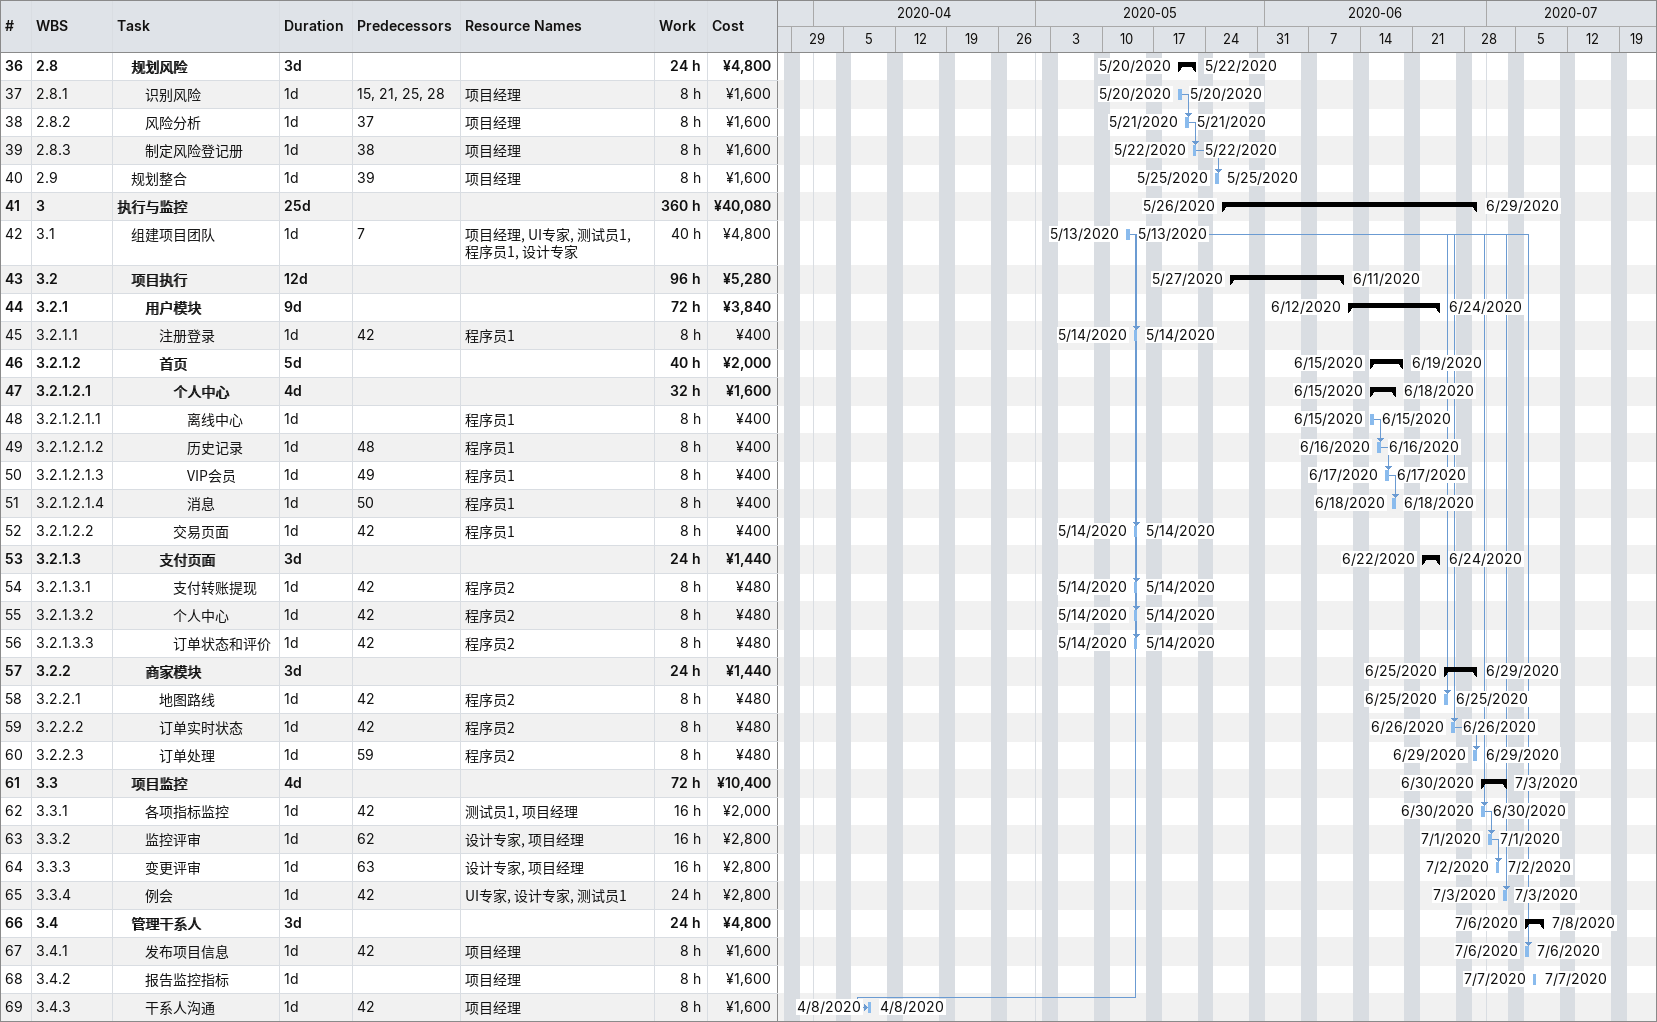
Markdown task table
| ID | WBS | Task | Duration | Start | Finish | Predecessors | Resources | Work (h) | Cost (¥) |
|---|---|---|---|---|---|---|---|---|---|
| 36 | 2.8 | **规划风险** | 3d | 2020-05-20 | 2020-05-22 |  |  | 24 | 4800 |
| 37 | 2.8.1 | 识别风险 | 1d | 2020-05-20 | 2020-05-20 | 15, 21, 25, 28 | 项目经理 | 8 | 1600 |
| 38 | 2.8.2 | 风险分析 | 1d | 2020-05-21 | 2020-05-21 | 37 | 项目经理 | 8 | 1600 |
| 39 | 2.8.3 | 制定风险登记册 | 1d | 2020-05-22 | 2020-05-22 | 38 | 项目经理 | 8 | 1600 |
| 40 | 2.9 | 规划整合 | 1d | 2020-05-25 | 2020-05-25 | 39 | 项目经理 | 8 | 1600 |
| 41 | 3 | **执行与监控** | 25d | 2020-05-26 | 2020-06-29 |  |  | 360 | 40080 |
| 42 | 3.1 | 组建项目团队 | 1d | 2020-05-13 | 2020-05-13 | 7 | 项目经理, UI专家, 测试员1, 程序员1, 设计专家 | 40 | 4800 |
| 43 | 3.2 | **项目执行** | 12d | 2020-05-27 | 2020-06-11 |  |  | 96 | 5280 |
| 44 | 3.2.1 | **用户模块** | 9d | 2020-06-12 | 2020-06-24 |  |  | 72 | 3840 |
| 45 | 3.2.1.1 | 注册登录 | 1d | 2020-05-14 | 2020-05-14 | 42 | 程序员1 | 8 | 400 |
| 46 | 3.2.1.2 | **首页** | 5d | 2020-06-15 | 2020-06-19 |  |  | 40 | 2000 |
| 47 | 3.2.1.2.1 | **个人中心** | 4d | 2020-06-15 | 2020-06-18 |  |  | 32 | 1600 |
| 48 | 3.2.1.2.1.1 | 离线中心 | 1d | 2020-06-15 | 2020-06-15 |  | 程序员1 | 8 | 400 |
| 49 | 3.2.1.2.1.2 | 历史记录 | 1d | 2020-06-16 | 2020-06-16 | 48 | 程序员1 | 8 | 400 |
| 50 | 3.2.1.2.1.3 | VIP会员 | 1d | 2020-06-17 | 2020-06-17 | 49 | 程序员1 | 8 | 400 |
| 51 | 3.2.1.2.1.4 | 消息 | 1d | 2020-06-18 | 2020-06-18 | 50 | 程序员1 | 8 | 400 |
| 52 | 3.2.1.2.2 | 交易页面 | 1d | 2020-05-14 | 2020-05-14 | 42 | 程序员1 | 8 | 400 |
| 53 | 3.2.1.3 | **支付页面** | 3d | 2020-06-22 | 2020-06-24 |  |  | 24 | 1440 |
| 54 | 3.2.1.3.1 | 支付转账提现 | 1d | 2020-05-14 | 2020-05-14 | 42 | 程序员2 | 8 | 480 |
| 55 | 3.2.1.3.2 | 个人中心 | 1d | 2020-05-14 | 2020-05-14 | 42 | 程序员2 | 8 | 480 |
| 56 | 3.2.1.3.3 | 订单状态和评价 | 1d | 2020-05-14 | 2020-05-14 | 42 | 程序员2 | 8 | 480 |
| 57 | 3.2.2 | **商家模块** | 3d | 2020-06-25 | 2020-06-29 |  |  | 24 | 1440 |
| 58 | 3.2.2.1 | 地图路线 | 1d | 2020-06-25 | 2020-06-25 | 42 | 程序员2 | 8 | 480 |
| 59 | 3.2.2.2 | 订单实时状态 | 1d | 2020-06-26 | 2020-06-26 | 42 | 程序员2 | 8 | 480 |
| 60 | 3.2.2.3 | 订单处理 | 1d | 2020-06-29 | 2020-06-29 | 59 | 程序员2 | 8 | 480 |
| 61 | 3.3 | **项目监控** | 4d | 2020-06-30 | 2020-07-03 |  |  | 72 | 10400 |
| 62 | 3.3.1 | 各项指标监控 | 1d | 2020-06-30 | 2020-06-30 | 42 | 测试员1, 项目经理 | 16 | 2000 |
| 63 | 3.3.2 | 监控评审 | 1d | 2020-07-01 | 2020-07-01 | 62 | 设计专家, 项目经理 | 16 | 2800 |
| 64 | 3.3.3 | 变更评审 | 1d | 2020-07-02 | 2020-07-02 | 63 | 设计专家, 项目经理 | 16 | 2800 |
| 65 | 3.3.4 | 例会 | 1d | 2020-07-03 | 2020-07-03 | 42 | UI专家, 设计专家, 测试员1 | 24 | 2800 |
| 66 | 3.4 | **管理干系人** | 3d | 2020-07-06 | 2020-07-08 |  |  | 24 | 4800 |
| 67 | 3.4.1 | 发布项目信息 | 1d | 2020-07-06 | 2020-07-06 | 42 | 项目经理 | 8 | 1600 |
| 68 | 3.4.2 | 报告监控指标 | 1d | 2020-07-07 | 2020-07-07 |  | 项目经理 | 8 | 1600 |
| 69 | 3.4.3 | 干系人沟通 | 1d | 2020-04-08 | 2020-04-08 | 42 | 项目经理 | 8 | 1600 |
